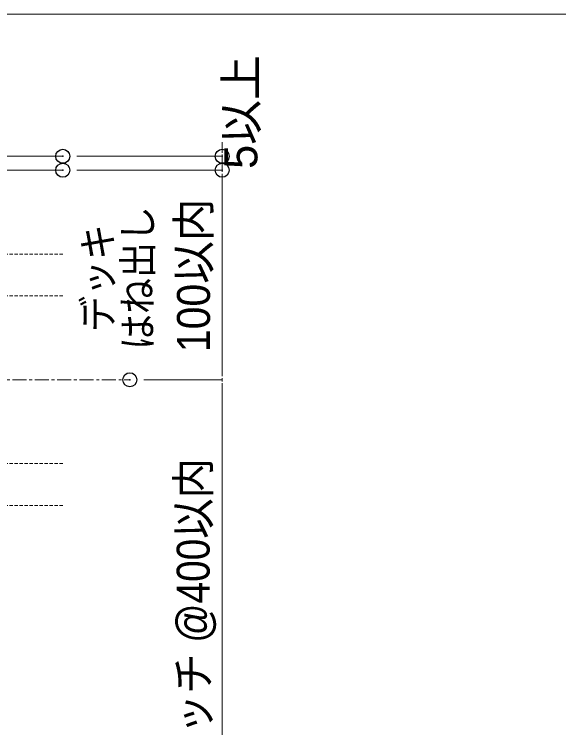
# Model space of a CAD drawing. Units: millimetres, scale not verified. Extents: x -4131 to 4169, y -981 to 998.
# Drawn here: x -3268.6 to -3073.6, y 128.8 to 384.2 of the extents above; entities that cross this region are included whole.
import ezdxf
from ezdxf.enums import TextEntityAlignment as Align

# ---------------------------------------------------------------- set-up
doc = ezdxf.new("R2010")
doc.units = ezdxf.units.MM
doc.header["$LTSCALE"] = 10
doc.header["$PDMODE"] = 32
doc.header["$PDSIZE"] = 5
doc.linetypes.add('CHAIN1', pattern=[8, 5, -1, 1, -1])
doc.linetypes.add('DASHED1', pattern=[1.8, 1.2, -0.6])
for name, color, linetype, lineweight in [('0-0_図枠', 7, 'Continuous', 9), ('0-1_デッキ', 7, 'Continuous', 9), ('0-3_寸法', 7, 'Continuous', 9), ('0-4_一般', 4, 'Continuous', 9), ('0-6_0', 7, 'Continuous', 9), ('0-A_根太', 4, 'Continuous', 9)]:
    doc.layers.add(name, color=color, linetype=linetype, lineweight=lineweight)
doc.layers.add('0-7_DEFPOINTS', color=7, linetype='Continuous')
doc.styles.add('ＭＳ ゴシック', font='')
doc.styles.add('ＭＳ Ｐゴシック', font='')
doc.styles.get('ＭＳ ゴシック').set_extended_font_data('MS Gothic')
doc.styles.get('ＭＳ Ｐゴシック').set_extended_font_data('MS PGothic')

# ---------------------------------------------------------------- blocks, each defined once
blk = doc.blocks.new('_DOT')
at = {"layer": '0-6_0'}
for p, q in [((-5, 0), (-10, 0)), ((-2.5, 0), (2.5, 0))]:
    blk.add_line(p, q, dxfattribs=at)
blk = doc.blocks.new('グループ-70-1')
at = {"layer": '0-A_根太', "linetype": 'DASHED1'}
for p, q in [((-37009.7, 5899.7), (-31688.6, 5899.7)), ((-37009.7, 5749.7), (-31688.6, 5749.7)), ((-37009.7, 5149.7), (-31688.6, 5149.7)), ((-37009.7, 4999.7), (-31688.6, 4999.7))]:
    blk.add_line(p, q, dxfattribs=at)
at = {"layer": '0-A_根太', "linetype": 'CHAIN1'}
blk.add_line((-39948.3, 5449.7), (-31448.3, 5449.7), dxfattribs=at)

msp = doc.modelspace()

# ---------------------------------------------------------------- linework, layer by layer
at = {"layer": '0-0_図枠', "color": 5}
msp.add_lwpolyline([(-4130.95, 384.21), (-2130.95, 384.21), (-2130.95, -915.79), (-4130.95, -915.79)], close=True, dxfattribs=at)
at = {"layer": '0-1_デッキ'}
msp.add_line((-3294.2, 328.37), (-3251.21, 328.37), dxfattribs=at)
at = {"layer": '0-3_寸法'}
for p, q in [((-3194.14, 335.87), (-3194.14, 338.37)), ((-3246.21, 333.37), (-3194.14, 333.37)), ((-3194.14, 328.37), (-3194.14, 333.37)), ((-3246.21, 328.37), (-3194.14, 328.37)), ((-3246.21, 328.37), (-3194.14, 328.37)), ((-3194.14, 325.86), (-3194.14, 323.36)), ((-3194.14, 255.87), (-3194.14, 325.86)), ((-3222.18, 253.37), (-3194.14, 253.37)), ((-3222.18, 253.37), (-3194.14, 253.37)), ((-3194.14, 250.86), (-3194.14, 55.87))]:
    msp.add_line(p, q, dxfattribs=at)
at = {"layer": '0-4_一般', "color": 3}
msp.add_line((-3251.21, 333.37), (-3781.21, 333.37), dxfattribs=at)
at = {"layer": '0-7_DEFPOINTS'}
for p in [(-3251.21, 333.37), (-3194.14, 333.37), (-3251.21, 328.37), (-3194.14, 328.37), (-3227.18, 253.37)]:
    msp.add_point(p, dxfattribs=at)

# ---------------------------------------------------------------- block references
at = {"layer": '0-3_寸法', "xscale": 0.2503723, "yscale": 0.2503723}
for p, rotation in [((-3194.14, 333.37), 270), ((-3194.14, 328.37), 90), ((-3194.14, 328.37), 90), ((-3194.14, 253.37), 270), ((-3194.14, 253.37), 90)]:
    msp.add_blockref('_DOT', p, dxfattribs=dict(at, rotation=rotation))
at = {"layer": '0-A_根太', "xscale": 0.1, "yscale": 0.1}
msp.add_blockref('グループ-70-1', (-82.35, -291.6), dxfattribs=at)

# ---------------------------------------------------------------- texts
at = {"layer": '0-3_寸法', "style": 'ＭＳ Ｐゴシック'}
msp.add_text('5以上', height=11.8, rotation=90, dxfattribs=at).set_placement((-3177.98, 328.87), align=Align.BOTTOM_LEFT)
for s, height, width, p in [('100以内', 11.8, 0.95, (-3194.96, 263.26)), ('根太ピッチ @400以内', 11.78, 0.9, (-3195.09, 83.06))]:
    msp.add_text(s, height=height, rotation=90, dxfattribs=dict(at, width=width)).set_placement(p, align=Align.BOTTOM_LEFT)
at = {"layer": '0-3_寸法', "color": 4, "style": 'ＭＳ ゴシック', "width": 0.9}
for s, p in [('はね出し', (-3216.01, 264.04)), ('デッキ', (-3230.25, 270.49))]:
    msp.add_text(s, height=10.48, rotation=90, dxfattribs=at).set_placement(p, align=Align.BOTTOM_LEFT)

doc.saveas('drawing.dxf')
